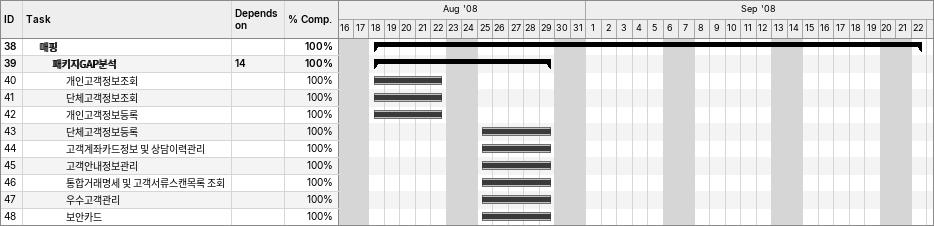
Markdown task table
| ID | Level | Task | Start | Finish | Predecessors | % complete |
|---|---|---|---|---|---|---|
| 38 | 2 | **매핑** | 2008-08-18 | 2008-09-22 |  | 100 |
| 39 | 3 | **패키지GAP분석** | 2008-08-18 | 2008-08-29 | 14 | 100 |
| 40 | 4 | 개인고객정보조회 | 2008-08-18 | 2008-08-22 |  | 100 |
| 41 | 4 | 단체고객정보조회 | 2008-08-18 | 2008-08-22 |  | 100 |
| 42 | 4 | 개인고객정보등록 | 2008-08-18 | 2008-08-22 |  | 100 |
| 43 | 4 | 단체고객정보등록 | 2008-08-25 | 2008-08-29 |  | 100 |
| 44 | 4 | 고객계좌카드정보 및 상담이력관리 | 2008-08-25 | 2008-08-29 |  | 100 |
| 45 | 4 | 고객안내정보관리 | 2008-08-25 | 2008-08-29 |  | 100 |
| 46 | 4 | 통합거래명세 및 고객서류스캔목록 조회 | 2008-08-25 | 2008-08-29 |  | 100 |
| 47 | 4 | 우수고객관리 | 2008-08-25 | 2008-08-29 |  | 100 |
| 48 | 4 | 보안카드 | 2008-08-25 | 2008-08-29 |  | 100 |
